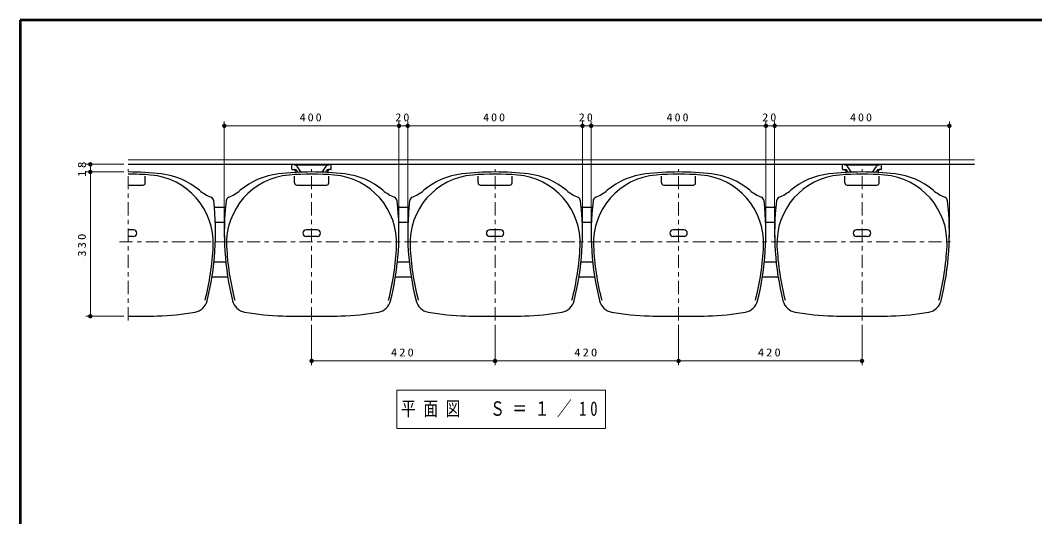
# Model space of a CAD drawing. Units: millimetres on the paper, scale 1:10. Extents: x -365 to 0, y 0 to 257.
# Drawn here: x -365 to -132.8, y 143.5 to 257 of the extents above; entities that cross this region are included whole.
import ezdxf

# ---------------------------------------------------------------- set-up
doc = ezdxf.new("R2010")
doc.units = ezdxf.units.MM
doc.linetypes.add('USER2', pattern=[6, 3, -1, 1, -1])
doc.layers.add('1_10', color=7, linetype='Continuous', lineweight=25)
doc.layers.add('NAKAMURA図枠', color=7, linetype='Continuous', lineweight=13)
doc.styles.add('ＭＳ ゴシック', font='')
doc.styles.get('ＭＳ ゴシック').set_extended_font_data('MS Gothic')

# ---------------------------------------------------------------- blocks, each defined once
blk = doc.blocks.new('filled_dot')
at = {"color": 0, "linetype": 'Continuous', "lineweight": -2, "const_width": 1.25}
blk.add_lwpolyline([(-0.625, 0, 1), (0.625, 0, 1)], format="xyb", close=True, dxfattribs=at)

msp = doc.modelspace()

# ---------------------------------------------------------------- linework, layer by layer
at = {"layer": '1_10', "lineweight": 13}
for p, q in [((-318.298, 207.323), (-318.298, 233.871)), ((-318.298, 232.871), (-278.298, 232.871)), ((-278.298, 207.323), (-278.298, 233.871)), ((-278.298, 232.871), (-276.298, 232.871)), ((-276.298, 207.323), (-276.298, 233.871)), ((-276.298, 232.871), (-236.298, 232.871)), ((-236.298, 207.323), (-236.298, 233.871)), ((-236.298, 232.871), (-234.298, 232.871)), ((-234.298, 207.323), (-234.298, 233.871)), ((-234.298, 232.871), (-194.298, 232.871)), ((-194.298, 207.323), (-194.298, 233.871)), ((-194.298, 232.871), (-192.298, 232.871)), ((-192.298, 207.323), (-192.298, 233.871)), ((-192.298, 232.871), (-152.298, 232.871)), ((-152.298, 207.323), (-152.298, 233.871)), ((-341.298, 224.073), (-349.963, 224.073)), ((-348.963, 222.323), (-348.963, 224.073)), ((-340.298, 225.073), (-146.548, 225.073)), ((-302.298, 223.873), (-294.298, 223.873)), ((-176.298, 223.873), (-168.298, 223.873)), ((-341.298, 222.323), (-349.963, 222.323)), ((-348.963, 189.323), (-348.963, 222.323)), ((-341.298, 189.323), (-349.963, 189.323)), ((-298.298, 187.394), (-298.298, 178.117)), ((-256.298, 187.394), (-256.298, 178.117)), ((-214.298, 187.394), (-214.298, 178.117)), ((-172.298, 187.394), (-172.298, 178.117)), ((-256.298, 179.117), (-298.298, 179.117)), ((-214.298, 179.117), (-256.298, 179.117)), ((-172.298, 179.117), (-214.298, 179.117)), ((-278.801, 172.431), (-278.801, 163.631)), ((-231.001, 172.431), (-278.801, 172.431)), ((-231.001, 163.631), (-231.001, 172.431)), ((-278.801, 163.631), (-231.001, 163.631))]:
    msp.add_line(p, q, dxfattribs=at)
at = {"layer": '1_10'}
for p, q in [((-340.298, 224.073), (-146.548, 224.073)), ((-302.798, 222.973), (-302.798, 224.073)), ((-302.798, 222.973), (-302.798, 224.073)), ((-300.708, 222.278), (-301.59, 223.568)), ((-295.888, 222.278), (-295.007, 223.568)), ((-293.798, 222.973), (-293.798, 224.073)), ((-176.798, 222.973), (-176.798, 224.073)), ((-176.798, 222.973), (-176.798, 224.073)), ((-174.708, 222.278), (-175.59, 223.568)), ((-169.888, 222.278), (-169.007, 223.568)), ((-167.798, 222.973), (-167.798, 224.073)), ((-336.398, 219.823), (-336.398, 221.354)), ((-302.698, 222.873), (-302.158, 222.873)), ((-302.198, 222.873), (-302.198, 222.713)), ((-302.198, 222.713), (-301.75, 222.713)), ((-302.198, 219.823), (-302.198, 221.354)), ((-301.982, 222.713), (-301.982, 222.163)), ((-301.414, 222.248), (-301.663, 222.611)), ((-295.182, 222.248), (-294.934, 222.611)), ((-294.398, 222.713), (-294.846, 222.713)), ((-294.614, 222.713), (-294.614, 222.163)), ((-293.898, 222.873), (-294.438, 222.873)), ((-294.398, 222.873), (-294.398, 222.713)), ((-294.398, 219.823), (-294.398, 221.354)), ((-260.198, 219.823), (-260.198, 221.354)), ((-252.398, 219.823), (-252.398, 221.354)), ((-218.198, 219.823), (-218.198, 221.354)), ((-210.398, 219.823), (-210.398, 221.354)), ((-176.698, 222.873), (-176.158, 222.873)), ((-176.198, 222.873), (-176.198, 222.713)), ((-176.198, 222.713), (-175.75, 222.713)), ((-176.198, 219.823), (-176.198, 221.354)), ((-175.982, 222.713), (-175.982, 222.163)), ((-175.414, 222.248), (-175.663, 222.611)), ((-169.182, 222.248), (-168.934, 222.611)), ((-168.398, 222.713), (-168.846, 222.713)), ((-168.614, 222.713), (-168.614, 222.163)), ((-167.898, 222.873), (-168.438, 222.873)), ((-168.398, 222.873), (-168.398, 222.713)), ((-168.398, 219.823), (-168.398, 221.354)), ((-340.298, 219.323), (-336.898, 219.323)), ((-301.698, 219.323), (-294.898, 219.323)), ((-259.698, 219.323), (-252.898, 219.323)), ((-217.698, 219.323), (-210.898, 219.323)), ((-175.698, 219.323), (-168.898, 219.323)), ((-320.563, 214.273), (-318.033, 214.273)), ((-278.563, 214.273), (-276.033, 214.273)), ((-236.563, 214.273), (-234.033, 214.273)), ((-194.563, 214.273), (-192.033, 214.273)), ((-339.048, 209.073), (-340.298, 209.073)), ((-320.324, 210.873), (-318.272, 210.873)), ((-297.048, 209.073), (-299.548, 209.073)), ((-278.324, 210.873), (-276.272, 210.873)), ((-255.048, 209.073), (-257.548, 209.073)), ((-236.324, 210.873), (-234.272, 210.873)), ((-213.048, 209.073), (-215.548, 209.073)), ((-194.324, 210.873), (-192.272, 210.873)), ((-171.048, 209.073), (-173.548, 209.073)), ((-339.048, 207.573), (-340.298, 207.573)), ((-297.048, 207.573), (-299.548, 207.573)), ((-255.048, 207.573), (-257.548, 207.573)), ((-213.048, 207.573), (-215.548, 207.573)), ((-171.048, 207.573), (-173.548, 207.573)), ((-320.608, 201.773), (-317.989, 201.773)), ((-278.608, 201.773), (-275.989, 201.773)), ((-236.608, 201.773), (-233.989, 201.773)), ((-194.608, 201.773), (-191.989, 201.773)), ((-321.061, 198.373), (-317.536, 198.373)), ((-279.061, 198.373), (-275.536, 198.373)), ((-237.061, 198.373), (-233.536, 198.373)), ((-195.061, 198.373), (-191.536, 198.373))]:
    msp.add_line(p, q, dxfattribs=at)
at = {"layer": '1_10', "linetype": 'USER2', "lineweight": 13}
for p, q in [((-340.298, 188.394), (-340.298, 222.992)), ((-298.298, 188.394), (-298.298, 222.992)), ((-256.298, 188.394), (-256.298, 222.992)), ((-214.298, 188.394), (-214.298, 222.992)), ((-172.298, 188.394), (-172.298, 222.992)), ((-342.277, 206.323), (-319.198, 206.323)), ((-319.064, 206.323), (-277.198, 206.323)), ((-277.064, 206.323), (-235.198, 206.323)), ((-235.064, 206.323), (-193.198, 206.323)), ((-193.064, 206.323), (-151.198, 206.323))]:
    msp.add_line(p, q, dxfattribs=at)
at = {"layer": '1_10'}
for centre, radius, start, end in [((-302.698, 222.973), 0.1, 179.99992, 269.99995), ((-302.168, 223.173), 0.7, 34.35625, 89.99994), ((-294.429, 223.173), 0.7, 90, 145.64369), ((-293.898, 222.973), 0.1, 269.99998, 0.00001), ((-176.698, 222.973), 0.1, 179.99992, 269.99995), ((-176.168, 223.173), 0.7, 34.35625, 89.99994), ((-168.429, 223.173), 0.7, 90, 145.64369), ((-167.898, 222.973), 0.1, 269.99998, 0.00001), ((-340.298, 157.374), 64.949, 83.29891, 90), ((-340.298, 157.374), 64.449, 85.43627, 90), ((-336.411, 206.077), 15.591, 357.28867, 85.43627), ((-334.68, 205.189), 16.805, 50.40365, 83.29891), ((-302.186, 206.077), 15.591, 94.56373, 182.71133), ((-303.916, 205.189), 16.805, 96.70109, 129.59635), ((-298.298, 157.374), 64.949, 83.29891, 96.70109), ((-298.298, 157.374), 64.449, 85.43627, 94.56373), ((-302.158, 222.273), 0.6, 34.35631, 89.99994), ((-294.438, 222.273), 0.6, 90, 145.64362), ((-294.411, 206.077), 15.591, 357.28867, 85.43627), ((-292.68, 205.189), 16.805, 50.40365, 83.29891), ((-260.186, 206.077), 15.591, 94.56373, 182.71133), ((-261.916, 205.189), 16.805, 96.70109, 129.59635), ((-256.298, 157.374), 64.949, 83.29891, 96.70109), ((-256.298, 157.374), 64.449, 85.43627, 94.56373), ((-252.411, 206.077), 15.591, 357.28867, 85.43627), ((-250.68, 205.189), 16.805, 50.40365, 83.29891), ((-218.186, 206.077), 15.591, 94.56373, 182.71133), ((-219.916, 205.189), 16.805, 96.70109, 129.59635), ((-214.298, 157.374), 64.949, 83.29891, 96.70109), ((-214.298, 157.374), 64.449, 85.43627, 94.56373), ((-210.411, 206.077), 15.591, 357.28867, 85.43627), ((-208.68, 205.189), 16.805, 50.40365, 83.29891), ((-176.186, 206.077), 15.591, 94.56373, 182.71133), ((-177.916, 205.189), 16.805, 96.70109, 129.59635), ((-172.298, 157.374), 64.949, 83.29891, 96.70109), ((-172.298, 157.374), 64.449, 85.43627, 94.56373), ((-176.158, 222.273), 0.6, 34.35631, 89.99994), ((-168.438, 222.273), 0.6, 90, 145.64362), ((-168.411, 206.077), 15.591, 357.28867, 85.43627), ((-166.68, 205.189), 16.805, 50.40365, 83.29891), ((-336.898, 219.823), 0.5, 270, 0), ((-301.698, 219.823), 0.5, 180, 270), ((-294.898, 219.823), 0.5, 270, 0), ((-259.698, 219.823), 0.5, 180, 270), ((-252.898, 219.823), 0.5, 270, 0), ((-217.698, 219.823), 0.5, 180, 270), ((-210.898, 219.823), 0.5, 270, 0), ((-175.698, 219.823), 0.5, 180, 270), ((-168.898, 219.823), 0.5, 270, 0), ((-317.133, 226.402), 10.725, 230.40365, 246.99263), ((-321.716, 215.61), 1, 6.60678, 66.99263), ((-316.881, 215.61), 1, 113.00737, 173.39322), ((-321.463, 226.402), 10.725, 293.00737, 309.59635), ((-275.133, 226.402), 10.725, 230.40365, 246.99263), ((-279.716, 215.61), 1, 6.60678, 66.99263), ((-274.881, 215.61), 1, 113.00737, 173.39322), ((-279.463, 226.402), 10.725, 293.00737, 309.59635), ((-233.133, 226.402), 10.725, 230.40365, 246.99263), ((-237.716, 215.61), 1, 6.60678, 66.99263), ((-232.881, 215.61), 1, 113.00737, 173.39322), ((-237.463, 226.402), 10.725, 293.00737, 309.59635), ((-191.133, 226.402), 10.725, 230.40365, 246.99263), ((-195.716, 215.61), 1, 6.60678, 66.99263), ((-190.881, 215.61), 1, 113.00737, 173.39322), ((-195.463, 226.402), 10.725, 293.00737, 309.59635), ((-149.133, 226.402), 10.725, 230.40365, 246.99263), ((-153.716, 215.61), 1, 6.60678, 66.99263), ((-384.179, 208.375), 63.881, 345.95715, 6.60678), ((-254.417, 208.375), 63.881, 173.39322, 194.04285), ((-342.179, 208.375), 63.881, 345.95715, 6.60678), ((-212.417, 208.375), 63.881, 173.39322, 194.04285), ((-300.179, 208.375), 63.881, 345.95715, 6.60678), ((-170.417, 208.375), 63.881, 173.39322, 194.04285), ((-258.179, 208.375), 63.881, 345.95715, 6.60678), ((-128.417, 208.375), 63.881, 173.39322, 194.04285), ((-216.179, 208.375), 63.881, 345.95715, 6.60678), ((-339.048, 208.323), 0.75, 270, 90), ((-299.548, 208.323), 0.75, 90, 270), ((-297.048, 208.323), 0.75, 270, 90), ((-257.548, 208.323), 0.75, 90, 270), ((-255.048, 208.323), 0.75, 270, 90), ((-215.548, 208.323), 0.75, 90, 270), ((-213.048, 208.323), 0.75, 270, 90), ((-173.548, 208.323), 0.75, 90, 270), ((-171.048, 208.323), 0.75, 270, 90), ((-382.147, 208.243), 61.379, 345.59908, 357.28867), ((-256.449, 208.243), 61.379, 182.71133, 194.40092), ((-340.147, 208.243), 61.379, 345.59908, 357.28867), ((-214.449, 208.243), 61.379, 182.71133, 194.40092), ((-298.147, 208.243), 61.379, 345.59908, 357.28867), ((-172.449, 208.243), 61.379, 182.71133, 194.40092), ((-256.147, 208.243), 61.379, 345.59908, 357.28867), ((-130.449, 208.243), 61.379, 182.71133, 194.40092), ((-214.147, 208.243), 61.379, 345.59908, 357.28867), ((-325.603, 193.724), 3.5, 280.50659, 345.95715), ((-312.994, 193.724), 3.5, 194.04285, 259.49341), ((-283.603, 193.724), 3.5, 280.50659, 345.95715), ((-270.994, 193.724), 3.5, 194.04285, 259.49341), ((-241.603, 193.724), 3.5, 280.50659, 345.95715), ((-228.994, 193.724), 3.5, 194.04285, 259.49341), ((-199.603, 193.724), 3.5, 280.50659, 345.95715), ((-186.994, 193.724), 3.5, 194.04285, 259.49341), ((-157.603, 193.724), 3.5, 280.50659, 345.95715), ((-340.298, 500.613), 311.29, 270, 271.2337), ((-334.752, 243.055), 53.672, 271.2337, 280.50659), ((-303.845, 243.055), 53.672, 259.49341, 268.7663), ((-298.298, 500.613), 311.29, 268.7663, 271.2337), ((-292.752, 243.055), 53.672, 271.2337, 280.50659), ((-261.845, 243.055), 53.672, 259.49341, 268.7663), ((-256.298, 500.613), 311.29, 268.7663, 271.2337), ((-250.752, 243.055), 53.672, 271.2337, 280.50659), ((-219.845, 243.055), 53.672, 259.49341, 268.7663), ((-214.298, 500.613), 311.29, 268.7663, 271.2337), ((-208.752, 243.055), 53.672, 271.2337, 280.50659), ((-177.845, 243.055), 53.672, 259.49341, 268.7663), ((-172.298, 500.613), 311.29, 268.7663, 271.2337), ((-166.752, 243.055), 53.672, 271.2337, 280.50659)]:
    msp.add_arc(centre, radius, start, end, dxfattribs=at)
at = {"layer": 'NAKAMURA図枠', "lineweight": 50}
for p, q in [((-365, 257), (-365, 0)), ((0, 257), (-365, 257))]:
    msp.add_line(p, q, dxfattribs=at)

# ---------------------------------------------------------------- block references
at = {"layer": '1_10', "lineweight": 13, "xscale": 0.4, "yscale": 0.4}
for p in [(-318.298, 232.871), (-278.298, 232.871), (-276.298, 232.871), (-236.298, 232.871), (-234.298, 232.871), (-194.298, 232.871), (-192.298, 232.871), (-298.298, 179.117), (-256.298, 179.117), (-214.298, 179.117)]:
    msp.add_blockref('filled_dot', p, dxfattribs=at)
for p, rotation in [((-278.298, 232.871), 180), ((-276.298, 232.871), 180), ((-236.298, 232.871), 180), ((-234.298, 232.871), 180), ((-194.298, 232.871), 180), ((-192.298, 232.871), 180), ((-152.298, 232.871), 180), ((-348.963, 224.073), 270), ((-348.963, 222.323), 270), ((-348.963, 222.323), 90), ((-348.963, 189.323), 90), ((-256.298, 179.117), 180), ((-214.298, 179.117), 180), ((-172.298, 179.117), 180)]:
    msp.add_blockref('filled_dot', p, dxfattribs=dict(at, rotation=rotation))

# ---------------------------------------------------------------- texts
at = {"layer": '1_10', "style": 'ＭＳ ゴシック'}
for s, insert, char_height, attachment_point in [('\\T1.33;\\W1.1;400', (-298.298, 233.871), 1.833, 8), ('\\T1.34;\\W1.1;20', (-277.298, 233.871), 1.833, 8), ('\\T1.33;\\W1.1;400', (-256.298, 233.871), 1.833, 8), ('\\T1.34;\\W1.1;20', (-235.298, 233.871), 1.833, 8), ('\\T1.33;\\W1.1;400', (-214.298, 233.871), 1.833, 8), ('\\T1.34;\\W1.1;20', (-193.298, 233.871), 1.833, 8), ('\\T1.33;\\W1.1;400', (-172.298, 233.871), 1.833, 8), ('\\T1.33;\\W1.15;420', (-277.298, 180.117), 1.833, 8), ('\\T1.33;\\W1.15;420', (-235.298, 180.117), 1.833, 8), ('\\T1.33;\\W1.15;420', (-193.298, 180.117), 1.833, 8), ('\\T1.51;\\W0.75;平面図\u3000Ｓ＝１／10', (-254.901, 168.031), 3.299, 5)]:
    msp.add_mtext(s, dxfattribs=dict(at, insert=insert, char_height=char_height, attachment_point=attachment_point))
at = {"layer": '1_10', "char_height": 1.833, "attachment_point": 8, "rotation": 90, "style": 'ＭＳ ゴシック'}
for s, insert in [('\\T1.34;\\W1.2;18', (-349.963, 223.198)), ('\\T1.33;\\W1.15;330', (-349.963, 205.823))]:
    msp.add_mtext(s, dxfattribs=dict(at, insert=insert))

doc.saveas('drawing.dxf')
